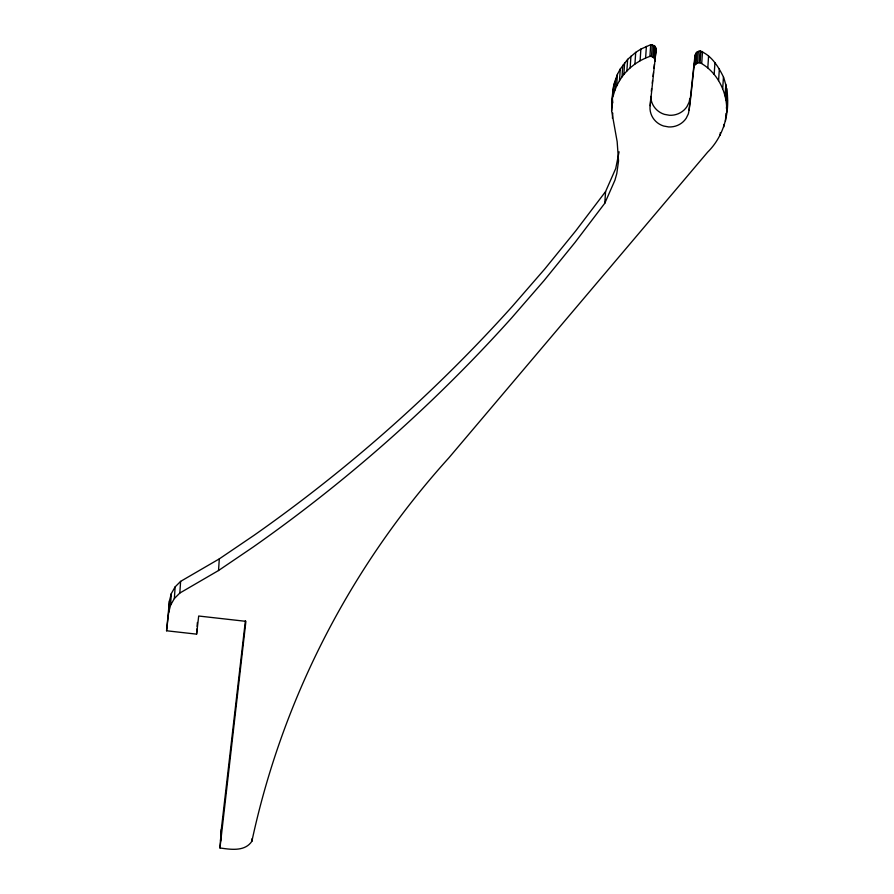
<?xml version="1.0" encoding="UTF-8"?>
<svg xmlns="http://www.w3.org/2000/svg" width="894" height="894" viewBox="0 0 894 894"><rect width="100%" height="100%" fill="white"/><g stroke="black" fill="none" stroke-linecap="round" stroke-linejoin="round"><path stroke-width="1.34" d="M219.958 847.959L245.895 621.341L198.691 616.022L196.602 634.148L166.563 630.773L168.653 612.647L170.553 605.227L174.364 598.533L179.828 593.046L218.527 570.528L253.069 547.106A1548.699 1502.043 3.8 0 0 511.692 317.851L543.999 280.638L575.043 242.419L604.791 203.251L614.949 180.175L616.793 173.548L618.536 160.976L617.162 141.677L611.63 110.811L612.837 90.149L613.943 84.248L617.43 74.314L620.28 68.983L627.644 59.362L635.701 52.377L640.875 49.092L650.698 44.7L654.944 46.264L656.151 49.405L650.005 106.822A19.668 19.076 3.8 0 0 663.594 126.009L668.645 126.937A19.668 19.076 3.8 0 0 686.156 118.321L688.369 113.829L689.084 110.063C691.811 91.333 693.029 71.989 695.722 53.428C696.739 52.042 698.303 51.181 700.013 51.036C711.155 54.925 718.485 66.748 723.469 77.04C732.409 102.352 727.101 132.982 707.657 152.125L448.922 457.784A871.572 845.311 3.8 0 0 251.885 841.265C244.889 851.859 230.551 849.479 219.958 847.959L221.299 829.498L245.392 620.738M611.63 110.811L612.837 90.149M166.563 630.773L169.435 600.98L171.324 593.56L175.135 586.877L180.61 581.379L219.309 558.873L253.851 535.45A1548.699 1502.043 3.8 0 0 512.463 306.184L544.781 268.971L575.825 230.764L605.573 191.584L615.731 168.519L619.084 151.801M168.653 612.647L169.435 600.98M170.553 605.227L171.324 593.56M174.364 598.533L175.135 586.877M179.828 593.046L180.61 581.379M196.602 634.148L196.948 628.974M197.116 626.381L197.373 622.492M218.527 570.528L219.309 558.873M220.527 841.165L221.299 829.498M251.885 841.265L252.063 838.673M604.791 203.251L605.573 191.584M612.055 101.815L613.943 84.248M612.424 118.287L612.77 113.102M613.172 95.904L614.927 90.149L615.698 78.482M614.927 90.149L616.659 85.969L617.43 74.314M616.659 85.969L619.497 80.639L620.28 68.983M619.497 80.639L622.012 76.862L622.783 65.195M622.012 76.862L623.856 74.448L624.627 62.781M623.856 74.448L626.862 71.028L627.644 59.362M626.862 71.028L630.158 67.855L630.929 56.188M630.158 67.855L634.93 64.044L635.701 52.377M634.93 64.044L640.104 60.758L640.875 49.092M640.104 60.758L645.613 58.021L646.384 46.365M645.613 58.021L649.927 56.367L650.698 44.7M655.369 61.071L654.173 57.931L651.491 56.423L652.262 44.756M652.955 56.97L653.726 45.303M650.229 105.693L650.832 96.619M654.173 57.931L654.944 46.264M655 59.216L655.783 47.55M689.084 110.063L695.029 54.936M694.258 66.592L695.722 53.428M694.951 65.094L696.091 63.865L696.873 52.21M696.091 63.865L697.566 63.049L698.348 51.383M697.566 63.049L699.231 62.703L700.013 51.036M726.666 112.275C727.727 92.697 717.401 72.045 700.091 62.725L700.862 51.059M701.734 63.15L702.516 51.483M707.813 67.821L708.584 56.166M714.172 74.414L714.943 62.759M718.586 80.605L719.357 68.95M722.687 88.707L723.469 77.04M720.128 135.262L720.307 132.67M725.056 95.87L725.827 84.204M723.782 126.993L723.95 124.4M725.984 100.284L726.766 88.629M725.425 121.204L725.939 113.426M726.654 106.263L727.437 94.596M651.313 91.322L651.625 88.618M652.251 83.209L652.564 80.505M653.033 76.448L653.492 72.392M653.961 68.335L654.43 64.279M654.9 60.222L656.151 49.405M726.375 108.263L727.437 100.609M689.855 98.396L689.14 102.173L686.938 106.654A19.668 19.076 3.8 0 1 669.416 115.27L664.365 114.343A19.668 19.076 3.8 0 1 650.765 96.396M699.231 62.703L700.091 62.725M649.927 56.367L651.491 56.423M612.412 99.156L612.803 102.888"/></g></svg>
